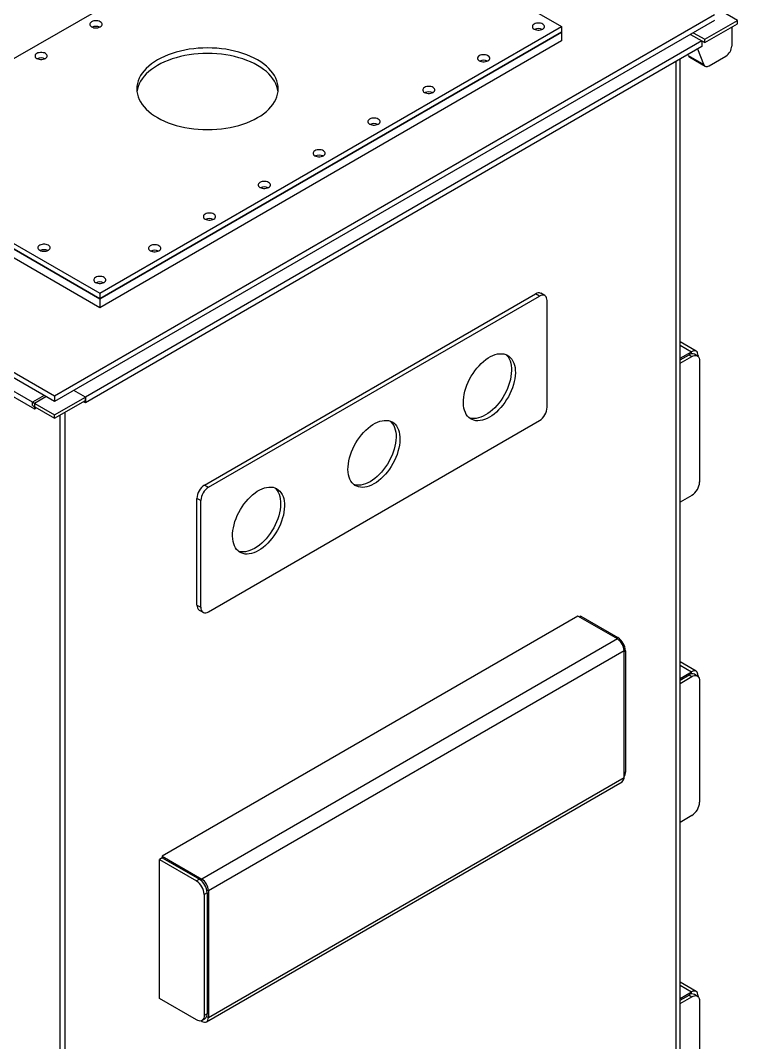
# Model space of a CAD drawing. Header units: inches. Extents: x 0 to 16.5, y 0 to 11.7.
# Drawn here: x 2.532 to 3.561, y 8.217 to 9.684 of the extents above; entities that cross this region are included whole.
import ezdxf

# ---------------------------------------------------------------- set-up
doc = ezdxf.new("R2010")
doc.units = ezdxf.units.IN
doc.header["$MEASUREMENT"] = 0

# ---------------------------------------------------------------- blocks, each defined once
blk = doc.blocks.new('Drawing View43')
at = {"color": 7, "linetype": 'Continuous', "lineweight": 25}
for p, q in [((1.4641, -0.3691), (-0.3672, 0.6881)), ((1.4641, -0.377), (-0.3672, 0.6801)), ((-0.3714, 0.6634), (1.4351, -0.3794)), ((-0.3714, 0.6554), (1.4351, -0.3874)), ((1.1754, -0.0175), (1.8383, 0.3652)), ((1.8383, 0.3652), (2.1919, 0.1611)), ((2.4446, 0.1699), (2.3977, 0.197)), ((2.4115, 0.1779), (1.4641, -0.3691)), ((2.4115, 0.1699), (1.4641, -0.377)), ((2.3977, 0.1428), (2.4446, 0.1699)), ((2.3977, 0.138), (2.4446, 0.1651)), ((2.4446, 0.1651), (2.4446, 0.1699)), ((1.529, -0.2216), (2.1919, 0.1611)), ((1.529, -0.2296), (2.1919, 0.1531)), ((2.1919, 0.1531), (1.529, -0.2296)), ((2.1919, 0.1611), (2.1919, 0.1531)), ((2.1919, 0.1531), (2.1919, 0.1404)), ((2.3769, 0.1499), (2.3935, 0.1404)), ((2.3811, 0.1523), (2.3977, 0.1428)), ((2.4363, 0.1603), (2.4363, 0.1332)), ((2.3935, 0.1404), (1.5083, -0.3707)), ((2.3935, 0.1324), (1.5083, -0.3786)), ((2.1919, 0.1404), (1.529, -0.2423)), ((2.3935, 0.1404), (2.3977, 0.138)), ((2.3935, 0.1404), (2.3935, 0.1324)), ((2.3977, 0.138), (2.3977, 0.1428)), ((2.3739, 0.1194), (2.3734, 0.1208)), ((2.3739, 0.1194), (2.396, 0.1066)), ((2.396, 0.1066), (2.3874, 0.1289)), ((2.4038, 0.1048), (2.428, 0.1188)), ((2.3562, 0.1109), (2.3562, -1.4321)), ((2.362, -1.4368), (2.362, 0.1142)), ((2.3759, 0.117), (2.3979, 0.1043)), ((1.1754, -0.0175), (1.529, -0.2216)), ((1.1754, -0.0254), (1.529, -0.2296)), ((1.529, -0.2296), (1.1754, -0.0254)), ((1.529, -0.2423), (1.1754, -0.0382)), ((1.529, -0.2216), (1.529, -0.2296)), ((1.529, -0.2296), (1.529, -0.2423)), ((1.6795, -0.4967), (2.1546, -0.2224)), ((1.685, -0.4999), (2.1601, -0.2256)), ((2.1601, -0.2256), (2.1546, -0.2224)), ((2.1679, -0.2248), (2.1624, -0.2216)), ((2.1712, -0.3851), (2.1712, -0.232)), ((2.3852, -0.3047), (2.362, -0.2913)), ((2.362, -0.2959), (2.3783, -0.3054)), ((2.362, -0.3148), (2.3783, -0.3054)), ((2.3783, -0.3084), (2.3783, -0.3054)), ((2.362, -0.3172), (2.3749, -0.3098)), ((2.362, -0.322), (2.379, -0.3122)), ((2.3749, -0.3098), (2.379, -0.3122)), ((2.3868, -0.3114), (2.3827, -0.309)), ((2.387, -0.3115), (2.388, -0.311)), ((2.388, -0.311), (2.388, -0.3123)), ((2.3901, -0.3185), (2.3901, -0.4924)), ((1.5083, -0.3707), (1.4917, -0.3611)), ((1.5083, -0.3707), (1.4917, -0.3611)), ((1.4489, -0.3683), (1.4323, -0.3778)), ((1.4323, -0.3826), (1.4323, -0.3778)), ((1.4323, -0.3778), (1.4641, -0.3962)), ((1.4351, -0.3794), (1.4516, -0.3699)), ((1.4351, -0.3794), (1.4351, -0.3874)), ((1.4641, -0.3691), (1.4641, -0.377)), ((1.4641, -0.3962), (1.5083, -0.3707)), ((1.4641, -0.401), (1.5083, -0.3755)), ((1.5083, -0.3786), (1.5055, -0.3771)), ((1.5083, -0.3755), (1.5083, -0.3707)), ((1.5083, -0.3707), (1.5083, -0.3786)), ((1.4323, -0.3826), (1.4641, -0.401)), ((1.4351, -0.3874), (1.4378, -0.3858)), ((1.4793, -2.3793), (1.4793, -0.3922)), ((1.4641, -0.401), (1.4641, -0.3962)), ((1.4723, -2.3833), (1.4723, -0.3962)), ((1.685, -0.6785), (2.1601, -0.4042)), ((1.6795, -0.4967), (1.685, -0.4999)), ((2.379, -0.5115), (2.362, -0.5214)), ((1.674, -0.519), (1.6685, -0.5158)), ((1.6685, -0.6689), (1.6685, -0.5158)), ((1.674, -0.6721), (1.674, -0.519)), ((1.6685, -0.6689), (1.674, -0.6721)), ((2.2154, -0.6849), (1.6187, -1.0293)), ((1.6717, -0.6761), (1.6772, -0.6793)), ((2.272, -0.7176), (2.2154, -0.6849)), ((2.2195, -0.6849), (2.2174, -0.6861)), ((2.2195, -0.6849), (2.2727, -0.7156)), ((2.272, -0.7176), (1.6754, -1.062)), ((2.2727, -0.7156), (2.2706, -0.7168)), ((2.2817, -0.7344), (1.685, -1.0788)), ((2.2817, -0.9162), (2.2817, -0.7344)), ((2.2837, -0.7348), (2.2817, -0.7359)), ((2.2837, -0.7348), (2.2837, -0.9086)), ((2.3852, -0.764), (2.362, -0.7506)), ((2.362, -0.7552), (2.3783, -0.7647)), ((2.362, -0.7741), (2.3783, -0.7647)), ((2.362, -0.7765), (2.3749, -0.7691)), ((2.362, -0.7813), (2.379, -0.7715)), ((2.3749, -0.7691), (2.379, -0.7715)), ((2.3783, -0.7677), (2.3783, -0.7647)), ((2.3868, -0.7707), (2.3827, -0.7683)), ((2.387, -0.7708), (2.388, -0.7703)), ((2.388, -0.7703), (2.388, -0.7716)), ((2.3901, -0.7778), (2.3901, -0.9517)), ((2.2837, -0.9086), (2.2817, -0.9098)), ((1.6822, -1.2668), (2.2788, -0.9224)), ((1.685, -1.2606), (2.2817, -0.9162)), ((2.379, -0.9708), (2.362, -0.9807)), ((1.6187, -1.0317), (1.6146, -1.0341)), ((1.6146, -1.0341), (1.6678, -1.0648)), ((1.6146, -1.2335), (1.6146, -1.0341)), ((1.6187, -1.0293), (1.6754, -1.062)), ((1.6187, -1.0293), (1.6187, -1.0317)), ((1.6187, -1.0317), (1.6719, -1.0624)), ((1.6719, -1.0624), (1.6678, -1.0648)), ((1.6754, -1.0651), (1.6754, -1.062)), ((1.683, -1.0816), (1.6788, -1.084)), ((1.6788, -1.084), (1.6788, -1.2578)), ((1.6824, -1.0773), (1.685, -1.0788)), ((1.683, -1.0816), (1.683, -1.2554)), ((1.685, -1.0788), (1.685, -1.2606)), ((2.3852, -1.2233), (2.362, -1.2099)), ((2.362, -1.2145), (2.3783, -1.224)), ((2.362, -1.2334), (2.3783, -1.224)), ((2.362, -1.2358), (2.3749, -1.2284)), ((2.362, -1.2406), (2.379, -1.2308)), ((2.3749, -1.2284), (2.379, -1.2308)), ((2.3783, -1.227), (2.3783, -1.224)), ((2.3868, -1.23), (2.3827, -1.2276)), ((2.387, -1.2301), (2.388, -1.2296)), ((2.388, -1.2296), (2.388, -1.2309)), ((1.6678, -1.2642), (1.6146, -1.2335)), ((2.3901, -1.2372), (2.3901, -1.411)), ((1.683, -1.2554), (1.6788, -1.2578)), ((1.6824, -1.2591), (1.685, -1.2606)), ((1.6754, -1.2662), (1.6742, -1.2655)), ((1.6754, -1.2651), (1.6754, -1.2662)), ((1.6756, -1.2649), (1.6797, -1.2626))]:
    blk.add_line(p, q, dxfattribs=at)
at = {"color": 7, "linetype": 'Continuous', "lineweight": 25, "flags": 128}
for points in [[(1.5172, 0.1679), (1.516, 0.167), (1.5152, 0.166), (1.5147, 0.1649), (1.5147, 0.1637), (1.5152, 0.1626), (1.516, 0.1616), (1.5172, 0.1607), (1.5188, 0.16), (1.5205, 0.1595), (1.5225, 0.1593), (1.5244, 0.1593), (1.5263, 0.1595), (1.5281, 0.16), (1.5297, 0.1607), (1.5309, 0.1616), (1.5317, 0.1626), (1.5322, 0.1637), (1.5322, 0.1649), (1.5317, 0.166), (1.5309, 0.167), (1.5297, 0.1679), (1.5281, 0.1686), (1.5263, 0.1691), (1.5244, 0.1693), (1.5225, 0.1693), (1.5205, 0.1691), (1.5188, 0.1686), (1.5172, 0.1679)], [(2.1525, 0.1647), (2.1513, 0.1638), (2.1504, 0.1628), (2.15, 0.1617), (2.15, 0.1605), (2.1504, 0.1594), (2.1513, 0.1584), (2.1525, 0.1575), (2.1541, 0.1568), (2.1558, 0.1563), (2.1578, 0.1561), (2.1597, 0.1561), (2.1616, 0.1563), (2.1634, 0.1568), (2.165, 0.1575), (2.1662, 0.1584), (2.167, 0.1594), (2.1675, 0.1605), (2.1675, 0.1617), (2.167, 0.1628), (2.1662, 0.1638), (2.165, 0.1647), (2.1634, 0.1654), (2.1616, 0.1659), (2.1597, 0.1662), (2.1578, 0.1662), (2.1558, 0.1659), (2.1541, 0.1654), (2.1525, 0.1647)], [(1.4385, 0.1224), (1.4373, 0.1216), (1.4364, 0.1205), (1.436, 0.1194), (1.436, 0.1183), (1.4364, 0.1172), (1.4373, 0.1162), (1.4385, 0.1153), (1.44, 0.1146), (1.4418, 0.1141), (1.4437, 0.1138), (1.4457, 0.1138), (1.4476, 0.1141), (1.4494, 0.1146), (1.4509, 0.1153), (1.4522, 0.1162), (1.453, 0.1172), (1.4535, 0.1183), (1.4535, 0.1194), (1.453, 0.1205), (1.4522, 0.1216), (1.4509, 0.1224), (1.4494, 0.1232), (1.4476, 0.1236), (1.4457, 0.1239), (1.4437, 0.1239), (1.4418, 0.1236), (1.44, 0.1232), (1.4385, 0.1224)], [(1.6118, 0.1133), (1.6073, 0.1105), (1.6031, 0.1075), (1.5992, 0.1044), (1.5957, 0.1011), (1.5926, 0.0978), (1.5898, 0.0943), (1.5875, 0.0907), (1.5855, 0.087), (1.584, 0.0833), (1.583, 0.0795), (1.5823, 0.0757), (1.5821, 0.0718), (1.5823, 0.068), (1.583, 0.0642), (1.584, 0.0604), (1.5855, 0.0566), (1.5875, 0.053), (1.5898, 0.0494), (1.5926, 0.0459), (1.5957, 0.0425), (1.5992, 0.0392), (1.6031, 0.0361), (1.6073, 0.0332), (1.6118, 0.0304), (1.6167, 0.0277), (1.6218, 0.0253), (1.6272, 0.0231), (1.6329, 0.021), (1.6387, 0.0192), (1.6448, 0.0177), (1.651, 0.0163), (1.6574, 0.0152), (1.6638, 0.0143), (1.6704, 0.0137), (1.677, 0.0133), (1.6837, 0.0132), (1.6903, 0.0133), (1.6969, 0.0137), (1.7035, 0.0143), (1.7099, 0.0152), (1.7163, 0.0163), (1.7225, 0.0177), (1.7286, 0.0192), (1.7344, 0.021), (1.7401, 0.0231), (1.7455, 0.0253), (1.7506, 0.0277), (1.7555, 0.0304), (1.76, 0.0332), (1.7642, 0.0361), (1.7681, 0.0392), (1.7716, 0.0425), (1.7747, 0.0459), (1.7775, 0.0494), (1.7798, 0.053), (1.7818, 0.0566), (1.7833, 0.0604), (1.7843, 0.0642), (1.785, 0.068), (1.7852, 0.0718), (1.785, 0.0757), (1.7843, 0.0795), (1.7833, 0.0833), (1.7818, 0.087), (1.7798, 0.0907), (1.7775, 0.0943), (1.7747, 0.0978), (1.7716, 0.1011), (1.7681, 0.1044), (1.7642, 0.1075), (1.76, 0.1105), (1.7555, 0.1133), (1.7506, 0.1159), (1.7455, 0.1183), (1.7401, 0.1206), (1.7344, 0.1226), (1.7286, 0.1244), (1.7225, 0.126), (1.7163, 0.1273), (1.7099, 0.1285), (1.7035, 0.1293), (1.6969, 0.1299), (1.6903, 0.1303), (1.6837, 0.1305), (1.677, 0.1303), (1.6704, 0.1299), (1.6638, 0.1293), (1.6574, 0.1285), (1.651, 0.1273), (1.6448, 0.126), (1.6387, 0.1244), (1.6329, 0.1226), (1.6272, 0.1206), (1.6218, 0.1183), (1.6167, 0.1159), (1.6118, 0.1133)], [(1.785, 0.0678), (1.7843, 0.0715), (1.7833, 0.0753), (1.7818, 0.079), (1.7798, 0.0827), (1.7775, 0.0863), (1.7747, 0.0898), (1.7716, 0.0932), (1.7681, 0.0964), (1.7642, 0.0995), (1.76, 0.1025), (1.7555, 0.1053), (1.7506, 0.1079), (1.7455, 0.1104), (1.7401, 0.1126), (1.7344, 0.1146), (1.7286, 0.1164), (1.7225, 0.118), (1.7163, 0.1194), (1.7099, 0.1205), (1.7035, 0.1213), (1.6969, 0.122), (1.6903, 0.1224), (1.6837, 0.1225), (1.677, 0.1224), (1.6704, 0.122), (1.6638, 0.1213), (1.6574, 0.1205), (1.651, 0.1194), (1.6448, 0.118), (1.6387, 0.1164), (1.6329, 0.1146), (1.6272, 0.1126), (1.6218, 0.1104), (1.6167, 0.1079), (1.6118, 0.1053)], [(2.0738, 0.1193), (2.0726, 0.1184), (2.0717, 0.1173), (2.0713, 0.1162), (2.0713, 0.1151), (2.0717, 0.114), (2.0726, 0.113), (2.0738, 0.1121), (2.0753, 0.1114), (2.0771, 0.1109), (2.079, 0.1106), (2.081, 0.1106), (2.0829, 0.1109), (2.0847, 0.1114), (2.0862, 0.1121), (2.0875, 0.113), (2.0883, 0.114), (2.0888, 0.1151), (2.0888, 0.1162), (2.0883, 0.1173), (2.0875, 0.1184), (2.0862, 0.1193), (2.0847, 0.12), (2.0829, 0.1205), (2.081, 0.1207), (2.079, 0.1207), (2.0771, 0.1205), (2.0753, 0.12), (2.0738, 0.1193)], [(1.6118, 0.1053), (1.6073, 0.1025), (1.6031, 0.0995), (1.5992, 0.0964), (1.5957, 0.0932), (1.5926, 0.0898), (1.5898, 0.0863), (1.5875, 0.0827), (1.5855, 0.079), (1.584, 0.0753), (1.583, 0.0715), (1.5823, 0.0678)], [(2.396, 0.1066), (2.3966, 0.1056), (2.3972, 0.1048), (2.3981, 0.1042), (2.3991, 0.1038), (2.4002, 0.1037), (2.4013, 0.1038), (2.4026, 0.1042), (2.4038, 0.1048)], [(1.9951, 0.0738), (1.9939, 0.0729), (1.993, 0.0719), (1.9926, 0.0708), (1.9926, 0.0697), (1.993, 0.0685), (1.9939, 0.0675), (1.9951, 0.0666), (1.9966, 0.0659), (1.9984, 0.0654), (2.0003, 0.0652), (2.0023, 0.0652), (2.0042, 0.0654), (2.006, 0.0659), (2.0075, 0.0666), (2.0087, 0.0675), (2.0096, 0.0685), (2.01, 0.0697), (2.01, 0.0708), (2.0096, 0.0719), (2.0087, 0.0729), (2.0075, 0.0738), (2.006, 0.0745), (2.0042, 0.075), (2.0023, 0.0753), (2.0003, 0.0753), (1.9984, 0.075), (1.9966, 0.0745), (1.9951, 0.0738)], [(1.9164, 0.0284), (1.9151, 0.0275), (1.9143, 0.0265), (1.9138, 0.0253), (1.9138, 0.0242), (1.9143, 0.0231), (1.9151, 0.0221), (1.9164, 0.0212), (1.9179, 0.0205), (1.9197, 0.02), (1.9216, 0.0197), (1.9236, 0.0197), (1.9255, 0.02), (1.9273, 0.0205), (1.9288, 0.0212), (1.93, 0.0221), (1.9309, 0.0231), (1.9313, 0.0242), (1.9313, 0.0253), (1.9309, 0.0265), (1.93, 0.0275), (1.9288, 0.0284), (1.9273, 0.0291), (1.9255, 0.0296), (1.9236, 0.0298), (1.9216, 0.0298), (1.9197, 0.0296), (1.9179, 0.0291), (1.9164, 0.0284)], [(1.8376, -0.0171), (1.8364, -0.018), (1.8356, -0.019), (1.8351, -0.0201), (1.8351, -0.0212), (1.8356, -0.0223), (1.8364, -0.0234), (1.8376, -0.0243), (1.8392, -0.025), (1.841, -0.0255), (1.8429, -0.0257), (1.8448, -0.0257), (1.8468, -0.0255), (1.8485, -0.025), (1.8501, -0.0243), (1.8513, -0.0234), (1.8521, -0.0223), (1.8526, -0.0212), (1.8526, -0.0201), (1.8521, -0.019), (1.8513, -0.018), (1.8501, -0.0171), (1.8485, -0.0164), (1.8468, -0.0159), (1.8448, -0.0156), (1.8429, -0.0156), (1.841, -0.0159), (1.8392, -0.0164), (1.8376, -0.0171)], [(1.7589, -0.0625), (1.7577, -0.0634), (1.7568, -0.0644), (1.7564, -0.0655), (1.7564, -0.0667), (1.7568, -0.0678), (1.7577, -0.0688), (1.7589, -0.0697), (1.7605, -0.0704), (1.7622, -0.0709), (1.7641, -0.0712), (1.7661, -0.0712), (1.768, -0.0709), (1.7698, -0.0704), (1.7713, -0.0697), (1.7726, -0.0688), (1.7734, -0.0678), (1.7739, -0.0667), (1.7739, -0.0655), (1.7734, -0.0644), (1.7726, -0.0634), (1.7713, -0.0625), (1.7698, -0.0618), (1.768, -0.0613), (1.7661, -0.0611), (1.7641, -0.0611), (1.7622, -0.0613), (1.7605, -0.0618), (1.7589, -0.0625)], [(1.6802, -0.108), (1.679, -0.1089), (1.6781, -0.1099), (1.6777, -0.111), (1.6777, -0.1121), (1.6781, -0.1132), (1.679, -0.1143), (1.6802, -0.1151), (1.6817, -0.1158), (1.6835, -0.1163), (1.6854, -0.1166), (1.6874, -0.1166), (1.6893, -0.1163), (1.6911, -0.1158), (1.6926, -0.1151), (1.6939, -0.1143), (1.6947, -0.1132), (1.6951, -0.1121), (1.6951, -0.111), (1.6947, -0.1099), (1.6939, -0.1089), (1.6926, -0.108), (1.6911, -0.1073), (1.6893, -0.1068), (1.6874, -0.1065), (1.6854, -0.1065), (1.6835, -0.1068), (1.6817, -0.1073), (1.6802, -0.108)], [(1.4427, -0.1526), (1.4414, -0.1535), (1.4406, -0.1545), (1.4401, -0.1556), (1.4401, -0.1568), (1.4406, -0.1579), (1.4414, -0.1589), (1.4427, -0.1598), (1.4442, -0.1605), (1.446, -0.161), (1.4479, -0.1612), (1.4499, -0.1612), (1.4518, -0.161), (1.4535, -0.1605), (1.4551, -0.1598), (1.4563, -0.1589), (1.4572, -0.1579), (1.4576, -0.1568), (1.4576, -0.1556), (1.4572, -0.1545), (1.4563, -0.1535), (1.4551, -0.1526), (1.4535, -0.1519), (1.4518, -0.1514), (1.4499, -0.1512), (1.4479, -0.1512), (1.446, -0.1514), (1.4442, -0.1519), (1.4427, -0.1526)], [(1.6015, -0.1534), (1.6002, -0.1543), (1.5994, -0.1553), (1.599, -0.1564), (1.599, -0.1576), (1.5994, -0.1587), (1.6002, -0.1597), (1.6015, -0.1606), (1.603, -0.1613), (1.6048, -0.1618), (1.6067, -0.162), (1.6087, -0.162), (1.6106, -0.1618), (1.6124, -0.1613), (1.6139, -0.1606), (1.6151, -0.1597), (1.616, -0.1587), (1.6164, -0.1576), (1.6164, -0.1564), (1.616, -0.1553), (1.6151, -0.1543), (1.6139, -0.1534), (1.6124, -0.1527), (1.6106, -0.1522), (1.6087, -0.152), (1.6067, -0.152), (1.6048, -0.1522), (1.603, -0.1527), (1.6015, -0.1534)], [(1.5228, -0.1989), (1.5215, -0.1997), (1.5207, -0.2008), (1.5202, -0.2019), (1.5202, -0.203), (1.5207, -0.2041), (1.5215, -0.2051), (1.5228, -0.206), (1.5243, -0.2067), (1.5261, -0.2072), (1.528, -0.2075), (1.53, -0.2075), (1.5319, -0.2072), (1.5336, -0.2067), (1.5352, -0.206), (1.5364, -0.2051), (1.5373, -0.2041), (1.5377, -0.203), (1.5377, -0.2019), (1.5373, -0.2008), (1.5364, -0.1997), (1.5352, -0.1989), (1.5336, -0.1981), (1.5319, -0.1977), (1.53, -0.1974), (1.528, -0.1974), (1.5261, -0.1977), (1.5243, -0.1981), (1.5228, -0.1989)], [(2.1712, -0.232), (2.171, -0.2299), (2.1705, -0.228), (2.1697, -0.2265), (2.1686, -0.2253), (2.1672, -0.2245), (2.1656, -0.2241), (2.1639, -0.2242), (2.162, -0.2247), (2.1601, -0.2256)], [(2.388, -0.311), (2.3878, -0.3089), (2.3873, -0.3071), (2.3864, -0.3057), (2.3852, -0.3047), (2.3837, -0.3042), (2.382, -0.3041), (2.3802, -0.3045), (2.3783, -0.3054)], [(2.0883, -0.3994), (2.0849, -0.4012), (2.0815, -0.4026), (2.0782, -0.4036), (2.075, -0.4043), (2.0719, -0.4045), (2.0689, -0.4044), (2.0661, -0.4038), (2.0635, -0.4028), (2.0611, -0.4015), (2.0588, -0.3998), (2.0569, -0.3977), (2.0552, -0.3953), (2.0538, -0.3926), (2.0526, -0.3895), (2.0518, -0.3862), (2.0513, -0.3827), (2.051, -0.3789), (2.0511, -0.3749), (2.0515, -0.3708), (2.0522, -0.3666), (2.0532, -0.3622), (2.0544, -0.3579), (2.056, -0.3535), (2.0578, -0.3491), (2.0599, -0.3448), (2.0622, -0.3406), (2.0648, -0.3366), (2.0675, -0.3327), (2.0704, -0.3289), (2.0734, -0.3255), (2.0766, -0.3222), (2.0799, -0.3193), (2.0832, -0.3167), (2.0866, -0.3143), (2.09, -0.3124), (2.0934, -0.3108), (2.0967, -0.3096), (2.1, -0.3087), (2.1032, -0.3083), (2.1062, -0.3083), (2.1091, -0.3086), (2.1118, -0.3094), (2.1144, -0.3105), (2.1167, -0.3121), (2.1188, -0.314), (2.1206, -0.3162), (2.1222, -0.3188), (2.1234, -0.3217), (2.1244, -0.3249), (2.1251, -0.3283), (2.1255, -0.332), (2.1256, -0.3358), (2.1254, -0.3399), (2.1248, -0.3441), (2.124, -0.3483), (2.1228, -0.3527), (2.1214, -0.3571), (2.1197, -0.3615), (2.1178, -0.3658), (2.1156, -0.37), (2.1131, -0.3742), (2.1105, -0.3782), (2.1077, -0.382), (2.1047, -0.3856), (2.1016, -0.3889), (2.0984, -0.392), (2.0951, -0.3948), (2.0917, -0.3973), (2.0883, -0.3994)], [(2.1118, -0.3094), (2.1132, -0.3108), (2.1151, -0.313), (2.1166, -0.3156), (2.1179, -0.3185), (2.1189, -0.3217), (2.1196, -0.3251), (2.12, -0.3288), (2.1201, -0.3326), (2.1198, -0.3367), (2.1193, -0.3409), (2.1184, -0.3452), (2.1173, -0.3495), (2.1159, -0.3539), (2.1142, -0.3583), (2.1122, -0.3626), (2.11, -0.3668), (2.1076, -0.371), (2.105, -0.375), (2.1022, -0.3788), (2.0992, -0.3824), (2.0961, -0.3858), (2.0928, -0.3888), (2.0895, -0.3916), (2.0862, -0.3941), (2.0828, -0.3962)], [(2.379, -0.3122), (2.3809, -0.3113), (2.3828, -0.3108), (2.3845, -0.3107), (2.3861, -0.311), (2.3875, -0.3118), (2.3886, -0.313), (2.3894, -0.3146), (2.3899, -0.3164), (2.3901, -0.3185)], [(1.9226, -0.4951), (1.9192, -0.4969), (1.9158, -0.4983), (1.9125, -0.4993), (1.9093, -0.5), (1.9062, -0.5002), (1.9032, -0.5), (1.9004, -0.4995), (1.8978, -0.4985), (1.8953, -0.4972), (1.8931, -0.4955), (1.8912, -0.4934), (1.8895, -0.491), (1.888, -0.4882), (1.8869, -0.4852), (1.8861, -0.4819), (1.8855, -0.4783), (1.8853, -0.4746), (1.8854, -0.4706), (1.8858, -0.4665), (1.8864, -0.4622), (1.8874, -0.4579), (1.8887, -0.4535), (1.8903, -0.4492), (1.8921, -0.4448), (1.8942, -0.4405), (1.8965, -0.4363), (1.899, -0.4322), (1.9018, -0.4283), (1.9047, -0.4246), (1.9077, -0.4211), (1.9109, -0.4179), (1.9142, -0.415), (1.9175, -0.4123), (1.9209, -0.41), (1.9243, -0.4081), (1.9277, -0.4065), (1.931, -0.4052), (1.9343, -0.4044), (1.9374, -0.404), (1.9405, -0.4039), (1.9434, -0.4043), (1.9461, -0.4051), (1.9486, -0.4062), (1.951, -0.4077), (1.953, -0.4096), (1.9549, -0.4119), (1.9564, -0.4145), (1.9577, -0.4173), (1.9587, -0.4205), (1.9594, -0.424), (1.9598, -0.4276), (1.9599, -0.4315), (1.9596, -0.4356), (1.9591, -0.4397), (1.9582, -0.444), (1.9571, -0.4484), (1.9557, -0.4527), (1.954, -0.4571), (1.952, -0.4615), (1.9498, -0.4657), (1.9474, -0.4699), (1.9448, -0.4738), (1.9419, -0.4777), (1.939, -0.4813), (1.9359, -0.4846), (1.9326, -0.4877), (1.9293, -0.4905), (1.926, -0.493), (1.9226, -0.4951)], [(1.946, -0.405), (1.9475, -0.4064), (1.9493, -0.4087), (1.9509, -0.4113), (1.9522, -0.4142), (1.9532, -0.4173), (1.9539, -0.4208), (1.9543, -0.4244), (1.9543, -0.4283), (1.9541, -0.4324), (1.9536, -0.4365), (1.9527, -0.4408), (1.9516, -0.4452), (1.9502, -0.4496), (1.9485, -0.4539), (1.9465, -0.4583), (1.9443, -0.4625), (1.9419, -0.4667), (1.9392, -0.4707), (1.9364, -0.4745), (1.9334, -0.4781), (1.9303, -0.4814), (1.9271, -0.4845), (1.9238, -0.4873), (1.9204, -0.4898), (1.9171, -0.4919)], [(2.0828, -0.3962), (2.0794, -0.398), (2.076, -0.3994), (2.0727, -0.4005), (2.0695, -0.4011), (2.0664, -0.4013), (2.0634, -0.4012), (2.0606, -0.4006), (2.0593, -0.4002)], [(1.9171, -0.4919), (1.9137, -0.4937), (1.9103, -0.4951), (1.907, -0.4961), (1.9038, -0.4968), (1.9007, -0.497), (1.8977, -0.4968), (1.8949, -0.4963), (1.8936, -0.4959)], [(1.7568, -0.5908), (1.7535, -0.5926), (1.7501, -0.594), (1.7468, -0.595), (1.7436, -0.5956), (1.7404, -0.5959), (1.7375, -0.5957), (1.7347, -0.5951), (1.732, -0.5942), (1.7296, -0.5928), (1.7274, -0.5911), (1.7254, -0.5891), (1.7237, -0.5866), (1.7223, -0.5839), (1.7212, -0.5809), (1.7203, -0.5776), (1.7198, -0.574), (1.7196, -0.5702), (1.7196, -0.5663), (1.72, -0.5621), (1.7207, -0.5579), (1.7217, -0.5536), (1.723, -0.5492), (1.7246, -0.5448), (1.7264, -0.5405), (1.7285, -0.5362), (1.7308, -0.532), (1.7333, -0.5279), (1.736, -0.524), (1.7389, -0.5203), (1.742, -0.5168), (1.7452, -0.5136), (1.7484, -0.5106), (1.7518, -0.508), (1.7551, -0.5057), (1.7585, -0.5037), (1.7619, -0.5021), (1.7653, -0.5009), (1.7685, -0.5001), (1.7717, -0.4997), (1.7748, -0.4996), (1.7777, -0.5), (1.7804, -0.5007), (1.7829, -0.5019), (1.7852, -0.5034), (1.7873, -0.5053), (1.7891, -0.5076), (1.7907, -0.5101), (1.792, -0.513), (1.793, -0.5162), (1.7937, -0.5196), (1.794, -0.5233), (1.7941, -0.5272), (1.7939, -0.5312), (1.7934, -0.5354), (1.7925, -0.5397), (1.7914, -0.544), (1.79, -0.5484), (1.7883, -0.5528), (1.7863, -0.5571), (1.7841, -0.5614), (1.7817, -0.5655), (1.779, -0.5695), (1.7762, -0.5733), (1.7732, -0.5769), (1.7701, -0.5803), (1.7669, -0.5834), (1.7636, -0.5862), (1.7602, -0.5886), (1.7568, -0.5908)], [(1.7803, -0.5007), (1.7818, -0.5021), (1.7836, -0.5044), (1.7852, -0.5069), (1.7865, -0.5098), (1.7874, -0.513), (1.7881, -0.5164), (1.7885, -0.5201), (1.7886, -0.524), (1.7884, -0.528), (1.7878, -0.5322), (1.787, -0.5365), (1.7859, -0.5409), (1.7844, -0.5452), (1.7827, -0.5496), (1.7808, -0.5539), (1.7786, -0.5582), (1.7761, -0.5623), (1.7735, -0.5663), (1.7707, -0.5701), (1.7677, -0.5737), (1.7646, -0.5771), (1.7614, -0.5802), (1.7581, -0.583), (1.7547, -0.5855), (1.7513, -0.5876)], [(1.7513, -0.5876), (1.7479, -0.5894), (1.7446, -0.5908), (1.7413, -0.5918), (1.738, -0.5924), (1.7349, -0.5927), (1.7319, -0.5925), (1.7291, -0.592), (1.7279, -0.5915)], [(1.674, -0.6721), (1.6742, -0.6742), (1.6746, -0.6761), (1.6755, -0.6776), (1.6766, -0.6788), (1.6779, -0.6796), (1.6795, -0.68), (1.6813, -0.6799), (1.6831, -0.6794), (1.685, -0.6785)], [(2.388, -0.7703), (2.3878, -0.7682), (2.3873, -0.7664), (2.3864, -0.765), (2.3852, -0.764), (2.3837, -0.7635), (2.382, -0.7634), (2.3802, -0.7638), (2.3783, -0.7647)], [(2.379, -0.7715), (2.3809, -0.7706), (2.3828, -0.7701), (2.3845, -0.77), (2.3861, -0.7704), (2.3875, -0.7711), (2.3886, -0.7723), (2.3894, -0.7739), (2.3899, -0.7757), (2.3901, -0.7778)], [(2.388, -1.2296), (2.3878, -1.2275), (2.3873, -1.2257), (2.3864, -1.2243), (2.3852, -1.2233), (2.3837, -1.2228), (2.382, -1.2227), (2.3802, -1.2231), (2.3783, -1.224)], [(2.379, -1.2308), (2.3809, -1.2299), (2.3828, -1.2294), (2.3845, -1.2293), (2.3861, -1.2297), (2.3875, -1.2304), (2.3886, -1.2316), (2.3894, -1.2332), (2.3899, -1.235), (2.3901, -1.2372)], [(1.6788, -1.2578), (1.6786, -1.2599), (1.6782, -1.2618), (1.6773, -1.2633), (1.6762, -1.2645), (1.6749, -1.2653), (1.6733, -1.2657), (1.6715, -1.2656), (1.6697, -1.2651), (1.6678, -1.2642)], [(1.6754, -1.2662), (1.6772, -1.267), (1.6791, -1.2675), (1.6807, -1.2674), (1.6822, -1.2668), (1.6834, -1.2658), (1.6843, -1.2644), (1.6848, -1.2627), (1.685, -1.2606)]]:
    blk.add_lwpolyline(points, dxfattribs=at)
at = {"color": 7, "linetype": 'Continuous', "lineweight": 25}
for centre, radius, start, end in [((1.5234, 0.1476), 0.0138, 66.8051, 113.1949), ((2.1587, 0.1444), 0.0138, 66.8051, 113.1949), ((2.4183, 0.134), 0.018, 302.6055, 357.3945), ((2.3782, 0.1209), 0.00453, 199.4518, 238.767), ((1.4447, 0.1022), 0.0138, 66.8051, 113.1949), ((2.08, 0.099), 0.0138, 66.8051, 113.1949), ((2.0013, 0.0536), 0.0138, 66.8051, 113.1949), ((1.9226, 0.0081), 0.0138, 66.8051, 113.1949), ((1.8439, -0.0373), 0.0138, 66.8051, 113.1949), ((1.7651, -0.0828), 0.0138, 66.8051, 113.1949), ((1.6864, -0.1282), 0.0138, 66.8051, 113.1949), ((1.4489, -0.1729), 0.0138, 66.8051, 113.1949), ((1.6077, -0.1737), 0.0138, 66.8051, 113.1949), ((1.529, -0.2191), 0.0138, 66.8051, 113.1949), ((2.1591, -0.2286), 0.00765, 64.7809, 126.5296), ((2.3794, -0.3159), 0.00765, 64.7809, 126.5296), ((2.1473, -0.3841), 0.0239, 302.4764, 357.5236), ((1.6923, -0.5169), 0.0239, 122.4763, 177.5237), ((2.3662, -0.4913), 0.0239, 302.4763, 357.5237), ((1.6979, -0.52), 0.0239, 122.4764, 177.5236), ((1.6763, -0.6697), 0.00785, 174.3376, 234.3502), ((2.2607, -0.7353), 0.021, 2.6055, 57.3945), ((2.2598, -0.7358), 0.0239, 2.4764, 57.5236), ((2.3794, -0.7752), 0.00765, 64.7809, 126.5296), ((2.2751, -0.9092), 0.00869, 319.3999, 3.8788), ((2.2751, -0.917), 0.00656, 304.0564, 7.2558), ((2.3662, -0.9506), 0.0239, 302.4763, 357.5237), ((1.6549, -1.085), 0.0239, 2.4764, 57.5236), ((1.6591, -1.0826), 0.0239, 2.4764, 57.5236), ((1.664, -1.0797), 0.021, 2.6055, 57.3945), ((2.3794, -1.2345), 0.00765, 64.7809, 126.5296), ((1.6754, -1.2563), 0.00765, 304.7789, 6.5333)]:
    blk.add_arc(centre, radius, start, end, dxfattribs=at)

msp = doc.modelspace()

# ---------------------------------------------------------------- block references
at = {"color": 7, "linetype": 'Continuous', "lineweight": 25}
msp.add_blockref('Drawing View43', (1.11665, 9.51372), dxfattribs=at)

doc.saveas('drawing.dxf')
